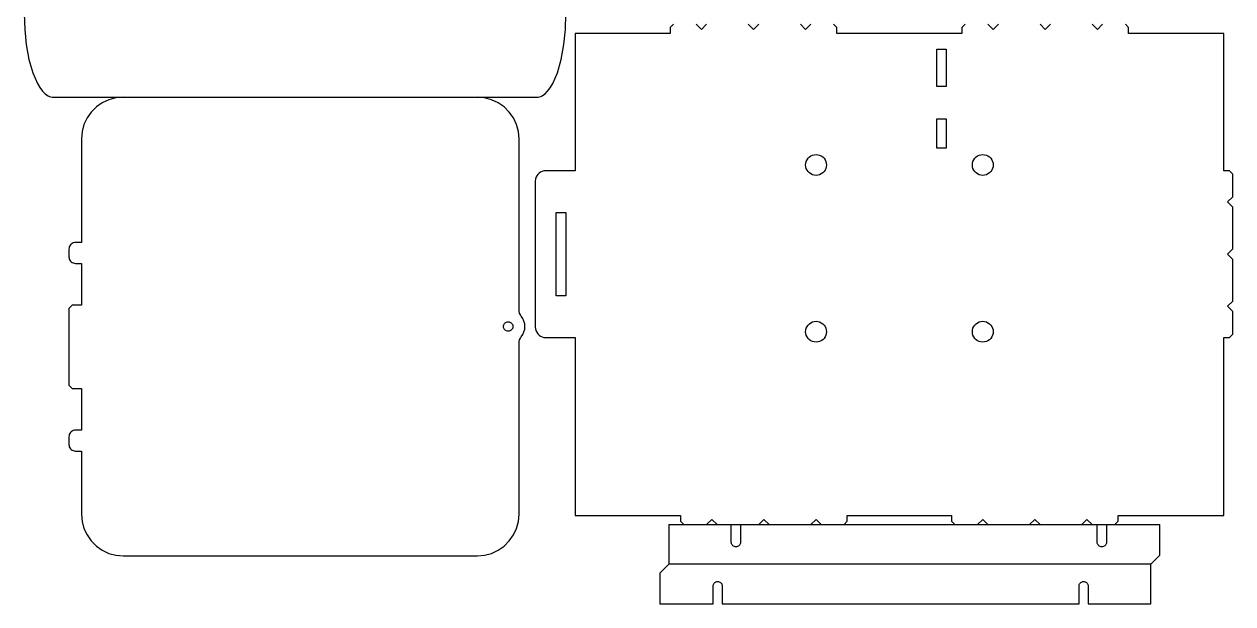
# Model space of a CAD drawing. Extents: x 1 to 369, y 1 to 372.
# Drawn here: x 1 to 369.3, y 1 to 177.5 of the extents above; entities that cross this region are included whole.
import ezdxf

# ---------------------------------------------------------------- set-up
doc = ezdxf.new("R2010")
doc.units = 0
doc.layers.add('SHEET_VIEW_1_DRAWING_1', color=7, linetype='CONTINUOUS')

msp = doc.modelspace()

# ---------------------------------------------------------------- linework, layer by layer
at = {"layer": 'SHEET_VIEW_1_DRAWING_1', "color": 5}
for p, q in [((1, 180.71), (1.16, 175.94)), ((165.94, 175.93), (166.1, 180.71)), ((198.85, 177.53), (197.85, 176.53)), ((207.38, 175.94), (205.79, 177.53)), ((208.96, 177.53), (207.38, 175.94)), ((223.25, 175.94), (221.66, 177.53)), ((224.84, 177.53), (223.25, 175.94)), ((239.13, 175.94), (237.54, 177.53)), ((240.71, 177.53), (239.13, 175.94)), ((248.65, 176.53), (247.65, 177.53)), ((287.75, 177.53), (286.75, 176.53)), ((296.28, 175.94), (294.69, 177.53)), ((297.86, 177.53), (296.28, 175.94)), ((312.15, 175.94), (310.56, 177.53)), ((313.74, 177.53), (312.15, 175.94)), ((328.03, 175.94), (326.44, 177.53)), ((329.61, 177.53), (328.03, 175.94)), ((337.55, 176.53), (336.55, 177.53)), ((1.16, 175.94), (1.62, 171.36)), ((165.48, 171.37), (165.94, 175.93)), ((168.89, 174.74), (168.89, 132.9)), ((197.85, 174.74), (168.89, 174.74)), ((197.85, 176.53), (197.85, 174.74)), ((248.65, 174.74), (248.65, 176.53)), ((286.75, 174.74), (248.65, 174.74)), ((286.75, 176.53), (286.75, 174.74)), ((337.55, 174.74), (337.55, 176.53)), ((366.51, 174.74), (337.55, 174.74)), ((366.51, 132.9), (366.51, 174.74)), ((1.62, 171.36), (2.46, 166.78)), ((164.65, 166.79), (165.48, 171.37)), ((279.07, 158.54), (279.07, 169.97)), ((279.07, 169.97), (281.99, 169.97)), ((281.99, 169.97), (281.99, 158.54)), ((2.46, 166.78), (3.6, 162.74)), ((163.5, 162.74), (164.65, 166.79)), ((3.6, 162.74), (5.03, 159.45)), ((162.07, 159.45), (163.5, 162.74)), ((5.03, 159.45), (5.75, 158.22)), ((161.3, 158.15), (162.07, 159.45)), ((281.99, 158.54), (279.07, 158.54)), ((5.75, 158.22), (6.62, 157.09)), ((6.62, 157.09), (7.39, 156.33)), ((7.39, 156.33), (7.82, 156.01)), ((7.82, 156.01), (8.27, 155.73)), ((8.27, 155.73), (8.67, 155.54)), ((8.67, 155.54), (9.09, 155.41)), ((9.09, 155.41), (9.49, 155.33)), ((9.49, 155.33), (9.89, 155.3)), ((9.89, 155.3), (157.21, 155.3)), ((28.94, 155.11), (26.81, 154.54)), ((31.15, 155.3), (28.94, 155.11)), ((141.31, 155.11), (139.1, 155.3)), ((143.44, 154.54), (141.31, 155.11)), ((157.21, 155.3), (157.61, 155.33)), ((157.61, 155.33), (158.01, 155.41)), ((158.01, 155.41), (158.43, 155.54)), ((158.43, 155.54), (158.83, 155.73)), ((158.83, 155.73), (159.29, 156.01)), ((159.29, 156.01), (159.71, 156.33)), ((159.71, 156.33), (160.48, 157.09)), ((160.48, 157.09), (161.3, 158.15)), ((22.99, 152.33), (21.42, 150.77)), ((24.8, 153.6), (22.99, 152.33)), ((26.81, 154.54), (24.8, 153.6)), ((145.45, 153.6), (143.44, 154.54)), ((147.26, 152.33), (145.45, 153.6)), ((148.83, 150.77), (147.26, 152.33)), ((20.15, 148.96), (19.22, 146.95)), ((21.42, 150.77), (20.15, 148.96)), ((150.1, 148.96), (148.83, 150.77)), ((151.03, 146.95), (150.1, 148.96)), ((279.07, 148.7), (281.99, 148.7)), ((279.07, 139.81), (279.07, 148.7)), ((281.99, 148.7), (281.99, 139.81)), ((18.64, 144.81), (18.45, 142.61)), ((19.22, 146.95), (18.64, 144.81)), ((151.61, 144.81), (151.03, 146.95)), ((151.8, 142.61), (151.61, 144.81)), ((18.45, 142.61), (18.45, 111.03)), ((151.8, 90.57), (151.8, 142.61)), ((239.55, 136.26), (239.87, 136.71)), ((239.87, 136.71), (240.26, 137.1)), ((240.26, 137.1), (240.71, 137.42)), ((240.71, 137.42), (241.21, 137.65)), ((241.21, 137.65), (241.75, 137.79)), ((241.75, 137.79), (242.3, 137.84)), ((242.3, 137.84), (242.85, 137.79)), ((242.85, 137.79), (243.39, 137.65)), ((243.39, 137.65), (243.89, 137.42)), ((243.89, 137.42), (244.34, 137.1)), ((244.34, 137.1), (244.73, 136.71)), ((244.73, 136.71), (245.05, 136.26)), ((281.99, 139.81), (279.07, 139.81)), ((290.35, 136.26), (290.67, 136.71)), ((290.67, 136.71), (291.06, 137.1)), ((291.06, 137.1), (291.51, 137.42)), ((291.51, 137.42), (292.01, 137.65)), ((292.01, 137.65), (292.55, 137.79)), ((292.55, 137.79), (293.1, 137.84)), ((293.1, 137.84), (293.65, 137.79)), ((293.65, 137.79), (294.19, 137.65)), ((294.19, 137.65), (294.69, 137.42)), ((294.69, 137.42), (295.14, 137.1)), ((295.14, 137.1), (295.53, 136.71)), ((295.53, 136.71), (295.85, 136.26)), ((158.84, 132.71), (158.34, 132.48)), ((159.38, 132.85), (158.84, 132.71)), ((159.93, 132.9), (159.38, 132.85)), ((168.89, 132.9), (159.93, 132.9)), ((239.13, 134.67), (239.17, 135.22)), ((239.17, 134.12), (239.13, 134.67)), ((239.17, 135.22), (239.32, 135.75)), ((239.32, 133.58), (239.17, 134.12)), ((239.32, 135.75), (239.55, 136.26)), ((239.55, 133.08), (239.32, 133.58)), ((239.87, 132.63), (239.55, 133.08)), ((240.26, 132.24), (239.87, 132.63)), ((244.73, 132.63), (244.34, 132.24)), ((245.05, 133.08), (244.73, 132.63)), ((245.05, 136.26), (245.28, 135.75)), ((245.28, 133.58), (245.05, 133.08)), ((245.28, 135.75), (245.43, 135.22)), ((245.43, 134.12), (245.28, 133.58)), ((245.43, 135.22), (245.48, 134.67)), ((245.48, 134.67), (245.43, 134.12)), ((289.93, 134.67), (289.97, 135.22)), ((289.97, 134.12), (289.93, 134.67)), ((289.97, 135.22), (290.12, 135.75)), ((290.12, 133.58), (289.97, 134.12)), ((290.12, 135.75), (290.35, 136.26)), ((290.35, 133.08), (290.12, 133.58)), ((290.67, 132.63), (290.35, 133.08)), ((291.06, 132.24), (290.67, 132.63)), ((295.53, 132.63), (295.14, 132.24)), ((295.85, 133.08), (295.53, 132.63)), ((295.85, 136.26), (296.08, 135.75)), ((296.08, 133.58), (295.85, 133.08)), ((296.08, 135.75), (296.23, 135.22)), ((296.23, 134.12), (296.08, 133.58)), ((296.23, 135.22), (296.28, 134.67)), ((296.28, 134.67), (296.23, 134.12)), ((368.3, 132.9), (366.51, 132.9)), ((369.3, 131.9), (368.3, 132.9)), ((156.8, 130.28), (156.75, 129.73)), ((156.75, 129.73), (156.75, 85.28)), ((156.94, 130.81), (156.8, 130.28)), ((157.18, 131.31), (156.94, 130.81)), ((157.5, 131.77), (157.18, 131.31)), ((157.89, 132.16), (157.5, 131.77)), ((158.34, 132.48), (157.89, 132.16)), ((240.71, 131.92), (240.26, 132.24)), ((241.21, 131.68), (240.71, 131.92)), ((241.75, 131.54), (241.21, 131.68)), ((242.3, 131.49), (241.75, 131.54)), ((242.85, 131.54), (242.3, 131.49)), ((243.39, 131.68), (242.85, 131.54)), ((243.89, 131.92), (243.39, 131.68)), ((244.34, 132.24), (243.89, 131.92)), ((291.51, 131.92), (291.06, 132.24)), ((292.01, 131.68), (291.51, 131.92)), ((292.55, 131.54), (292.01, 131.68)), ((293.1, 131.49), (292.55, 131.54)), ((293.65, 131.54), (293.1, 131.49)), ((294.19, 131.68), (293.65, 131.54)), ((294.69, 131.92), (294.19, 131.68)), ((295.14, 132.24), (294.69, 131.92)), ((369.3, 124.96), (369.3, 131.9)), ((367.71, 123.38), (369.3, 124.96)), ((369.3, 121.79), (367.71, 123.38)), ((369.3, 109.09), (369.3, 121.79)), ((163.1, 120.2), (166.1, 120.2)), ((163.1, 94.8), (163.1, 120.2)), ((166.1, 120.2), (166.1, 94.8)), ((15.35, 110.56), (15.11, 110.32)), ((15.64, 110.76), (15.35, 110.56)), ((15.96, 110.91), (15.64, 110.76)), ((16.29, 111), (15.96, 110.91)), ((16.64, 111.03), (16.29, 111)), ((18.45, 111.03), (16.64, 111.03)), ((14.67, 109.38), (14.64, 109.03)), ((14.64, 109.03), (14.64, 106.68)), ((14.76, 109.72), (14.67, 109.38)), ((14.91, 110.03), (14.76, 109.72)), ((15.11, 110.32), (14.91, 110.03)), ((367.71, 107.5), (369.3, 109.09)), ((369.3, 105.91), (367.71, 107.5)), ((14.64, 106.68), (14.67, 106.34)), ((14.67, 106.34), (14.76, 106)), ((14.76, 106), (14.91, 105.68)), ((14.91, 105.68), (15.11, 105.4)), ((15.11, 105.4), (15.35, 105.15)), ((15.35, 105.15), (15.64, 104.95)), ((15.64, 104.95), (15.96, 104.8)), ((15.96, 104.8), (16.29, 104.71)), ((16.29, 104.71), (16.64, 104.68)), ((16.64, 104.68), (18.45, 104.68)), ((18.45, 104.68), (18.45, 91.98)), ((369.3, 93.21), (369.3, 105.91)), ((166.1, 94.8), (163.1, 94.8)), ((367.71, 91.63), (369.3, 93.21)), ((15.64, 91.98), (14.64, 90.98)), ((14.64, 90.98), (14.64, 67.58)), ((18.45, 91.98), (15.64, 91.98)), ((151.84, 90.04), (151.8, 90.57)), ((151.98, 89.53), (151.84, 90.04)), ((152.19, 89.05), (151.98, 89.53)), ((152.48, 88.6), (152.19, 89.05)), ((152.95, 87.9), (152.48, 88.6)), ((369.3, 90.04), (367.71, 91.63)), ((369.3, 83.1), (369.3, 90.04)), ((147.05, 85.46), (147.07, 85.71)), ((147.07, 85.2), (147.05, 85.46)), ((147.07, 85.71), (147.14, 85.95)), ((147.14, 84.96), (147.07, 85.2)), ((147.14, 85.95), (147.24, 86.18)), ((147.24, 84.73), (147.14, 84.96)), ((147.24, 86.18), (147.39, 86.39)), ((147.39, 84.52), (147.24, 84.73)), ((147.39, 86.39), (147.57, 86.57)), ((147.57, 86.57), (147.77, 86.71)), ((147.77, 86.71), (148, 86.82)), ((148, 86.82), (148.25, 86.88)), ((148.25, 86.88), (148.5, 86.91)), ((148.5, 86.91), (148.75, 86.88)), ((148.75, 86.88), (148.99, 86.82)), ((148.99, 86.82), (149.22, 86.71)), ((149.22, 86.71), (149.43, 86.57)), ((149.43, 86.57), (149.61, 86.39)), ((149.61, 86.39), (149.75, 86.18)), ((149.75, 84.73), (149.61, 84.52)), ((149.75, 86.18), (149.86, 85.95)), ((149.86, 84.96), (149.75, 84.73)), ((149.86, 85.95), (149.93, 85.71)), ((149.93, 85.2), (149.86, 84.96)), ((149.93, 85.71), (149.95, 85.46)), ((149.95, 85.46), (149.93, 85.2)), ((153.3, 87.12), (152.95, 87.9)), ((153.51, 86.3), (153.3, 87.12)), ((153.58, 85.46), (153.51, 86.3)), ((153.51, 84.61), (153.58, 85.46)), ((156.75, 85.28), (156.8, 84.73)), ((156.8, 84.73), (156.94, 84.19)), ((239.17, 84.42), (239.32, 84.95)), ((239.32, 84.95), (239.55, 85.46)), ((239.55, 85.46), (239.87, 85.91)), ((239.87, 85.91), (240.26, 86.3)), ((240.26, 86.3), (240.71, 86.62)), ((240.71, 86.62), (241.21, 86.85)), ((241.21, 86.85), (241.75, 86.99)), ((241.75, 86.99), (242.3, 87.04)), ((242.3, 87.04), (242.85, 86.99)), ((242.85, 86.99), (243.39, 86.85)), ((243.39, 86.85), (243.89, 86.62)), ((243.89, 86.62), (244.34, 86.3)), ((244.34, 86.3), (244.73, 85.91)), ((244.73, 85.91), (245.05, 85.46)), ((245.05, 85.46), (245.28, 84.95)), ((245.28, 84.95), (245.43, 84.42)), ((289.97, 84.42), (290.12, 84.95)), ((290.12, 84.95), (290.35, 85.46)), ((290.35, 85.46), (290.67, 85.91)), ((290.67, 85.91), (291.06, 86.3)), ((291.06, 86.3), (291.51, 86.62)), ((291.51, 86.62), (292.01, 86.85)), ((292.01, 86.85), (292.55, 86.99)), ((292.55, 86.99), (293.1, 87.04)), ((293.1, 87.04), (293.65, 86.99)), ((293.65, 86.99), (294.19, 86.85)), ((294.19, 86.85), (294.69, 86.62)), ((294.69, 86.62), (295.14, 86.3)), ((295.14, 86.3), (295.53, 85.91)), ((295.53, 85.91), (295.85, 85.46)), ((295.85, 85.46), (296.08, 84.95)), ((296.08, 84.95), (296.23, 84.42)), ((147.57, 84.34), (147.39, 84.52)), ((147.77, 84.2), (147.57, 84.34)), ((148, 84.09), (147.77, 84.2)), ((148.25, 84.03), (148, 84.09)), ((148.5, 84.01), (148.25, 84.03)), ((148.75, 84.03), (148.5, 84.01)), ((148.99, 84.09), (148.75, 84.03)), ((149.22, 84.2), (148.99, 84.09)), ((149.43, 84.34), (149.22, 84.2)), ((149.61, 84.52), (149.43, 84.34)), ((151.84, 80.87), (151.98, 81.38)), ((151.98, 81.38), (152.19, 81.86)), ((152.19, 81.86), (152.48, 82.31)), ((152.48, 82.31), (152.95, 83.01)), ((152.95, 83.01), (153.3, 83.79)), ((153.3, 83.79), (153.51, 84.61)), ((156.94, 84.19), (157.18, 83.69)), ((157.18, 83.69), (157.5, 83.24)), ((157.5, 83.24), (157.89, 82.85)), ((157.89, 82.85), (158.34, 82.53)), ((158.34, 82.53), (158.84, 82.29)), ((158.84, 82.29), (159.38, 82.15)), ((159.38, 82.15), (159.93, 82.1)), ((159.93, 82.1), (168.89, 82.1)), ((168.89, 82.1), (168.89, 27.92)), ((239.13, 83.87), (239.17, 84.42)), ((239.17, 83.32), (239.13, 83.87)), ((239.32, 82.78), (239.17, 83.32)), ((239.55, 82.28), (239.32, 82.78)), ((239.87, 81.83), (239.55, 82.28)), ((240.26, 81.44), (239.87, 81.83)), ((240.71, 81.12), (240.26, 81.44)), ((241.21, 80.88), (240.71, 81.12)), ((243.89, 81.12), (243.39, 80.88)), ((244.34, 81.44), (243.89, 81.12)), ((244.73, 81.83), (244.34, 81.44)), ((245.05, 82.28), (244.73, 81.83)), ((245.28, 82.78), (245.05, 82.28)), ((245.43, 83.32), (245.28, 82.78)), ((245.43, 84.42), (245.48, 83.87)), ((245.48, 83.87), (245.43, 83.32)), ((289.93, 83.87), (289.97, 84.42)), ((289.97, 83.32), (289.93, 83.87)), ((290.12, 82.78), (289.97, 83.32)), ((290.35, 82.28), (290.12, 82.78)), ((290.67, 81.83), (290.35, 82.28)), ((291.06, 81.44), (290.67, 81.83)), ((291.51, 81.12), (291.06, 81.44)), ((292.01, 80.88), (291.51, 81.12)), ((294.69, 81.12), (294.19, 80.88)), ((295.14, 81.44), (294.69, 81.12)), ((295.53, 81.83), (295.14, 81.44)), ((295.85, 82.28), (295.53, 81.83)), ((296.08, 82.78), (295.85, 82.28)), ((296.23, 83.32), (296.08, 82.78)), ((296.23, 84.42), (296.28, 83.87)), ((296.28, 83.87), (296.23, 83.32)), ((366.51, 27.92), (366.51, 82.1)), ((366.51, 82.1), (368.3, 82.1)), ((368.3, 82.1), (369.3, 83.1)), ((151.8, 80.34), (151.84, 80.87)), ((151.8, 28.31), (151.8, 80.34)), ((241.75, 80.74), (241.21, 80.88)), ((242.3, 80.69), (241.75, 80.74)), ((242.85, 80.74), (242.3, 80.69)), ((243.39, 80.88), (242.85, 80.74)), ((292.55, 80.74), (292.01, 80.88)), ((293.1, 80.69), (292.55, 80.74)), ((293.65, 80.74), (293.1, 80.69)), ((294.19, 80.88), (293.65, 80.74)), ((14.64, 67.58), (15.64, 66.58)), ((15.64, 66.58), (18.45, 66.58)), ((18.45, 66.58), (18.45, 53.88)), ((14.67, 52.23), (14.64, 51.88)), ((14.64, 51.88), (14.64, 49.53)), ((14.76, 52.57), (14.67, 52.23)), ((14.91, 52.88), (14.76, 52.57)), ((15.11, 53.17), (14.91, 52.88)), ((15.35, 53.41), (15.11, 53.17)), ((15.64, 53.61), (15.35, 53.41)), ((15.96, 53.76), (15.64, 53.61)), ((16.29, 53.85), (15.96, 53.76)), ((16.64, 53.88), (16.29, 53.85)), ((18.45, 53.88), (16.64, 53.88)), ((14.64, 49.53), (14.67, 49.19)), ((14.67, 49.19), (14.76, 48.85)), ((14.76, 48.85), (14.91, 48.53)), ((14.91, 48.53), (15.11, 48.25)), ((15.11, 48.25), (15.35, 48)), ((15.35, 48), (15.64, 47.8)), ((15.64, 47.8), (15.96, 47.65)), ((15.96, 47.65), (16.29, 47.56)), ((16.29, 47.56), (16.64, 47.53)), ((16.64, 47.53), (18.45, 47.53)), ((18.45, 47.53), (18.45, 28.31)), ((18.45, 28.31), (18.64, 26.1)), ((18.64, 26.1), (19.22, 23.96)), ((151.03, 23.96), (151.61, 26.1)), ((151.61, 26.1), (151.8, 28.31)), ((168.89, 27.92), (201.03, 27.92)), ((201.03, 27.92), (201.03, 26.13)), ((201.03, 26.13), (202.03, 25.13)), ((208.96, 25.13), (210.55, 26.72)), ((210.55, 26.72), (212.14, 25.13)), ((224.84, 25.13), (226.43, 26.72)), ((226.43, 26.72), (228.01, 25.13)), ((240.71, 25.13), (242.3, 26.72)), ((242.3, 26.72), (243.89, 25.13)), ((250.83, 25.13), (251.83, 26.13)), ((251.83, 27.92), (283.58, 27.92)), ((251.83, 26.13), (251.83, 27.92)), ((283.58, 27.92), (283.58, 26.13)), ((283.58, 26.13), (284.58, 25.13)), ((291.51, 25.13), (293.1, 26.72)), ((293.1, 26.72), (294.69, 25.13)), ((307.39, 25.13), (308.98, 26.72)), ((308.98, 26.72), (310.56, 25.13)), ((323.26, 25.13), (324.85, 26.72)), ((324.85, 26.72), (326.44, 25.13)), ((333.38, 25.13), (334.38, 26.13)), ((334.38, 27.92), (366.51, 27.92)), ((334.38, 26.13), (334.38, 27.92)), ((19.22, 23.96), (20.15, 21.96)), ((150.1, 21.96), (151.03, 23.96)), ((197.43, 25.13), (197.43, 13.07)), ((197.43, 25.13), (347.04, 25.13)), ((216.48, 19.73), (216.48, 25.13)), ((219.28, 25.13), (219.28, 19.73)), ((327.99, 19.73), (327.99, 25.13)), ((330.78, 25.13), (330.78, 19.73)), ((347.04, 15.82), (347.04, 25.13)), ((20.15, 21.96), (21.42, 20.14)), ((21.42, 20.14), (22.99, 18.58)), ((22.99, 18.58), (24.8, 17.31)), ((145.45, 17.31), (147.26, 18.58)), ((147.26, 18.58), (148.83, 20.14)), ((148.83, 20.14), (150.1, 21.96)), ((216.5, 19.49), (216.48, 19.73)), ((216.57, 19.25), (216.5, 19.49)), ((216.67, 19.03), (216.57, 19.25)), ((216.81, 18.83), (216.67, 19.03)), ((216.98, 18.66), (216.81, 18.83)), ((217.18, 18.52), (216.98, 18.66)), ((217.4, 18.42), (217.18, 18.52)), ((217.64, 18.36), (217.4, 18.42)), ((218.36, 18.42), (218.12, 18.36)), ((218.58, 18.52), (218.36, 18.42)), ((218.78, 18.66), (218.58, 18.52)), ((218.95, 18.83), (218.78, 18.66)), ((219.09, 19.03), (218.95, 18.83)), ((219.19, 19.25), (219.09, 19.03)), ((219.26, 19.49), (219.19, 19.25)), ((219.28, 19.73), (219.26, 19.49)), ((328.01, 19.49), (327.99, 19.73)), ((328.07, 19.25), (328.01, 19.49)), ((328.18, 19.03), (328.07, 19.25)), ((328.32, 18.83), (328.18, 19.03)), ((328.49, 18.66), (328.32, 18.83)), ((328.69, 18.52), (328.49, 18.66)), ((328.91, 18.42), (328.69, 18.52)), ((329.14, 18.36), (328.91, 18.42)), ((329.86, 18.42), (329.63, 18.36)), ((330.08, 18.52), (329.86, 18.42)), ((330.28, 18.66), (330.08, 18.52)), ((330.46, 18.83), (330.28, 18.66)), ((330.6, 19.03), (330.46, 18.83)), ((330.7, 19.25), (330.6, 19.03)), ((330.76, 19.49), (330.7, 19.25)), ((330.78, 19.73), (330.76, 19.49)), ((24.8, 17.31), (26.81, 16.37)), ((26.81, 16.37), (28.94, 15.8)), ((28.94, 15.8), (31.15, 15.61)), ((31.15, 15.61), (139.1, 15.61)), ((139.1, 15.61), (141.31, 15.8)), ((141.31, 15.8), (143.44, 16.37)), ((143.44, 16.37), (145.45, 17.31)), ((217.88, 18.34), (217.64, 18.36)), ((218.12, 18.36), (217.88, 18.34)), ((329.39, 18.34), (329.14, 18.36)), ((329.63, 18.36), (329.39, 18.34)), ((344.28, 13.07), (347.04, 15.82)), ((197.43, 13.07), (194.68, 10.31)), ((344.28, 13.07), (197.43, 13.07)), ((344.28, 1), (344.28, 13.07)), ((194.68, 10.31), (194.68, 1)), ((211.26, 7.3), (211.43, 7.47)), ((211.43, 7.47), (211.63, 7.61)), ((211.63, 7.61), (211.85, 7.71)), ((211.85, 7.71), (212.09, 7.77)), ((212.09, 7.77), (212.33, 7.79)), ((212.33, 7.79), (212.57, 7.77)), ((212.57, 7.77), (212.81, 7.71)), ((212.81, 7.71), (213.03, 7.61)), ((213.03, 7.61), (213.23, 7.47)), ((213.23, 7.47), (213.4, 7.3)), ((322.76, 7.3), (322.94, 7.47)), ((322.94, 7.47), (323.14, 7.61)), ((323.14, 7.61), (323.36, 7.71)), ((323.36, 7.71), (323.59, 7.77)), ((323.59, 7.77), (323.83, 7.79)), ((323.83, 7.79), (324.08, 7.77)), ((324.08, 7.77), (324.31, 7.71)), ((324.31, 7.71), (324.53, 7.61)), ((324.53, 7.61), (324.73, 7.47)), ((324.73, 7.47), (324.9, 7.3)), ((210.93, 6.4), (210.95, 6.64)), ((210.93, 1), (210.93, 6.4)), ((210.95, 6.64), (211.02, 6.88)), ((211.02, 6.88), (211.12, 7.1)), ((211.12, 7.1), (211.26, 7.3)), ((213.4, 7.3), (213.54, 7.1)), ((213.54, 7.1), (213.64, 6.88)), ((213.64, 6.88), (213.7, 6.64)), ((213.7, 6.64), (213.73, 6.4)), ((213.73, 6.4), (213.73, 1)), ((322.44, 6.4), (322.46, 6.64)), ((322.44, 1), (322.44, 6.4)), ((322.46, 6.64), (322.52, 6.88)), ((322.52, 6.88), (322.62, 7.1)), ((322.62, 7.1), (322.76, 7.3)), ((324.9, 7.3), (325.04, 7.1)), ((325.04, 7.1), (325.15, 6.88)), ((325.15, 6.88), (325.21, 6.64)), ((325.21, 6.64), (325.23, 6.4)), ((325.23, 6.4), (325.23, 1)), ((194.68, 1), (210.93, 1)), ((213.73, 1), (322.44, 1)), ((325.23, 1), (344.28, 1))]:
    msp.add_line(p, q, dxfattribs=at)

doc.saveas('drawing.dxf')
